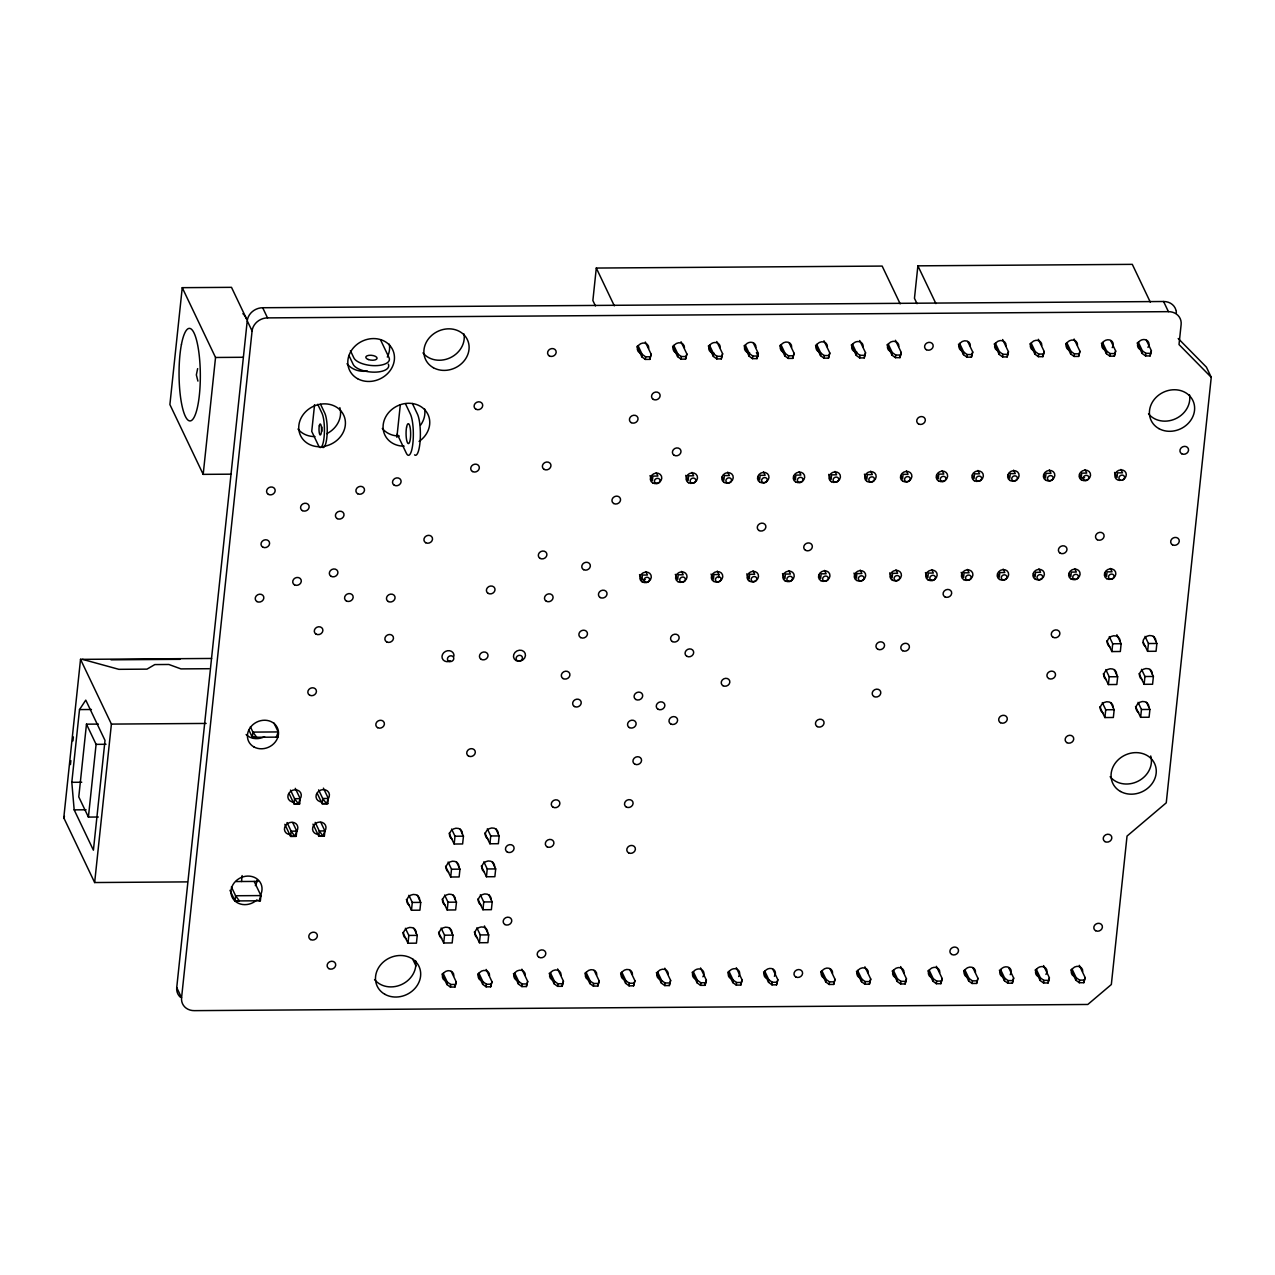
<?xml version="1.0" encoding="UTF-8"?>
<svg xmlns="http://www.w3.org/2000/svg" width="1275" height="1275" viewBox="0 0 1275 1275"><rect width="100%" height="100%" fill="white"/><g stroke="black" fill="none" stroke-linecap="round" stroke-linejoin="round"><path stroke-width="1.5" d="M187.409 881.886L94.653 882.539L63.782 817.817L64.451 816.414M63.782 817.817L80.548 659.223L81.329 659.86M70.444 764.57L70.858 760.633M72.946 740.903L73.36 736.95M71.814 782.308L79.512 709.585L85.776 700.118L105.012 740.44L93.41 850.186L74.173 809.864L71.814 782.308L81.743 782.244M98.366 724.088L86.477 724.168L78.779 796.907L88.405 817.084L98.318 817.02M88.405 817.084L96.087 744.361L86.477 724.168M94.653 882.539L111.403 724.088L80.532 659.366L211.602 658.458M242.888 313.666A65.041 14.949 89.6 0 1 246.617 319.053L231.492 287.337L182.245 287.672L169.894 404.558L203.187 474.364L230.982 474.172M203.187 474.364L215.539 357.478L182.245 287.672M180.492 997.337A14.455 12.623 -25.5 0 1 176.731 987.599L247.238 320.822A14.455 12.623 -25.5 0 1 262.682 307.737L1163.581 301.506A14.455 12.623 -25.5 0 1 1175.98 310.223M1178.196 338.497L1206.405 367.136L1211.25 377.288L1166.258 802.836L1127.036 836.081L1111.338 984.523L1087.814 1004.461L194.278 1010.645A14.455 12.623 -25.5 0 1 181.576 997.751L252.083 330.974L247.238 320.822M241.517 881.519L242.138 875.574M229.994 890.332L235.046 900.947L260.371 900.772L260.929 895.576L254.171 881.423M248.976 730.224L252.354 737.301L277.679 737.125L278.221 731.93L274.013 723.084M314.574 404.685L311.738 431.428L318.559 445.708A18.073 4.16 89.6 0 0 324.057 437.405A18.073 4.16 89.6 0 0 321.985 413.243L317.73 404.318M284.851 824.319L290.588 836.368L296.214 836.32L296.772 831.125L292.676 822.534M289.106 793.576L294.031 803.887L299.657 803.856L300.199 798.66L295.274 788.332M312.981 824.128L318.734 836.161L324.36 836.129L324.902 830.933L320.806 822.327M317.236 793.369L322.161 803.696L327.787 803.664L328.344 798.469L323.42 788.141M396.876 437.325L400.302 404.86M413.833 928.216L417.244 935.372L416.431 943.165L407.984 943.229L408.813 935.436L405.386 928.28M417.323 895.225L420.734 902.397L419.905 910.191L411.474 910.238L412.287 902.445L408.877 895.289M449.565 927.961L452.976 935.133L452.163 942.926L443.716 942.99L444.545 935.197L441.118 928.025M453.055 894.986L456.466 902.142L455.637 909.936L447.206 909.999L448.019 902.206L444.608 895.034M456.546 861.996L459.956 869.152L459.127 876.945L450.697 877.009L451.509 869.215L448.099 862.043M460.02 829.005L463.447 836.161L462.618 843.954L454.171 844.018L455 836.225L451.589 829.069M451.238 971.423L456.227 981.893L454.92 987.041L450.41 987.073L446.951 984.555L447.238 981.957L443.062 973.239M450.41 987.073L450.697 984.475L447.238 981.957M454.92 987.041L456.227 981.893M484.436 925.937L488.707 934.878L487.895 942.671L479.448 942.735L480.277 934.942L476.85 927.786M488.787 894.731L492.198 901.903L491.369 909.681L482.938 909.744L483.751 901.951L480.34 894.795M492.277 861.741L495.688 868.913L494.859 876.706L486.428 876.754L487.241 868.96L483.831 861.804M495.752 828.75L499.178 835.922L498.35 843.715L489.919 843.763L490.732 835.97L487.321 828.814M486.142 969.43L491.959 981.654L490.652 986.802L486.142 986.834L482.683 984.316L482.97 981.718L478.794 972.984M486.142 986.834L486.428 984.236L482.97 981.718M490.652 986.802L491.959 981.654M521.873 969.191L527.691 981.399L526.384 986.547L521.889 986.579L518.415 984.061L518.702 981.463L514.526 972.745M900.166 303.832L882.157 266.077L596.302 268.053L592.875 300.533L595.441 305.92M521.889 986.579L522.16 983.981L518.702 981.463M526.384 986.547L527.691 981.399M557.605 968.936L563.438 981.16L562.116 986.308L557.621 986.34L554.147 983.806L554.434 981.224L550.258 972.49M557.621 986.34L557.892 983.742L554.434 981.224M562.116 986.308L563.438 981.16M645.309 342.003L651.143 354.227L649.82 359.375L645.325 359.407L641.867 356.888L642.138 354.291L637.978 345.557M645.325 359.407L645.596 356.809L642.138 354.291M649.82 359.375L651.143 354.227M594.166 970.434L599.17 980.905L597.847 986.053L593.353 986.085L589.879 983.567L590.166 980.969L586.006 972.251M593.353 986.085L593.624 983.487L590.166 980.969M597.847 986.053L599.17 980.905M645.278 579.647L641.947 579.679L642.425 575.057L647.429 575.025L645.819 571.63M681.041 341.764L686.874 353.972L685.552 359.12L681.057 359.152L677.599 356.633L677.87 354.036L673.71 345.318M681.057 359.152L681.328 356.554L677.87 354.036M685.552 359.12L686.874 353.972M629.898 970.195L634.902 980.666L633.579 985.814L629.085 985.846L625.611 983.312L625.898 980.714L621.738 971.996M629.085 985.846L629.356 983.248L625.898 980.714M633.579 985.814L634.902 980.666M716.773 341.509L722.606 353.733L721.283 358.881L716.789 358.912L713.331 356.394L713.602 353.797L709.442 345.063M716.789 358.912L717.06 356.315L713.602 353.797M721.283 358.881L722.606 353.733M664.801 968.203L670.634 980.411L669.311 985.559L664.817 985.591L661.342 983.073L661.629 980.475L657.47 971.757M664.817 985.591L665.088 982.993L661.629 980.475M669.311 985.559L670.634 980.411M718.622 577.607L718.941 574.531L717.331 571.136M753.35 343.007L758.338 353.478L757.015 358.626L752.521 358.657L749.062 356.139L749.333 353.542L745.174 344.824M752.521 358.657L752.792 356.06L749.333 353.542M757.015 358.626L758.338 353.478M700.533 967.948L706.366 980.172L705.043 985.32L700.549 985.352L697.074 982.818L697.361 980.22L693.202 971.502M700.549 985.352L700.82 982.754L697.361 980.22M705.043 985.32L706.366 980.172M789.082 342.768L794.07 353.239L792.763 358.387L788.253 358.418L784.794 355.9L785.065 353.303L780.906 344.569M788.253 358.418L788.524 355.821L785.065 353.303M792.763 358.387L794.07 353.239M736.265 967.709L742.098 979.917L740.775 985.065L736.281 985.097L732.806 982.579L733.093 979.981L728.933 971.263M736.281 985.097L736.552 982.499L733.093 979.981M740.775 985.065L742.098 979.917M823.969 340.776L829.802 352.984L828.495 358.132L823.985 358.163L820.526 355.645L820.797 353.048L816.637 344.33M823.985 358.163L824.256 355.566L820.797 353.048M828.495 358.132L829.802 352.984M772.825 969.207L777.83 979.678L776.507 984.826L772.012 984.858L768.554 982.324L768.825 979.726L764.665 971.008M772.012 984.858L772.283 982.26L768.825 979.726M776.507 984.826L777.83 979.678M859.717 340.521L865.534 352.745L864.227 357.892L859.717 357.924L856.258 355.406L856.529 352.808L852.369 344.075M859.717 357.924L859.988 355.327L856.529 352.808M864.227 357.892L865.534 352.745M830.009 968.809L834.997 979.28L833.675 984.427L829.18 984.459L825.722 981.941L825.993 979.343L821.833 970.61M895.448 340.282L901.266 352.49L899.959 357.637L895.448 357.669L891.99 355.151L892.261 352.553L888.101 343.836M829.18 984.459L829.451 981.862L825.993 979.343M895.448 357.669L895.719 355.072L892.261 352.553M833.675 984.427L834.997 979.28M899.959 357.637L901.266 352.49M1150.289 302.111L1132.296 264.355L917.888 265.838L914.462 298.302L917.028 303.689M864.896 966.817L870.729 979.025L869.407 984.173L864.912 984.204L861.454 981.686L861.725 979.088L857.565 970.371M864.912 984.204L865.183 981.607L861.725 979.088M869.407 984.173L870.729 979.025M900.628 966.562L906.461 978.786L905.138 983.933L900.644 983.965L897.186 981.447L897.457 978.849L893.297 970.116M967.741 341.525L972.729 351.996L971.423 357.143L966.912 357.175L963.454 354.657L963.725 352.059L959.565 343.342M900.644 983.965L900.915 981.367L897.457 978.849M966.912 357.175L967.183 354.577L963.725 352.059M905.138 983.933L906.461 978.786M971.423 357.143L972.729 351.996M936.36 966.323L942.193 978.531L940.87 983.678L936.376 983.71L932.918 981.192L933.188 978.594L929.029 969.877M1002.644 339.532L1008.461 351.757L1007.154 356.904L1002.644 356.936L999.186 354.418L999.457 351.82L995.297 343.087M936.376 983.71L936.647 981.113L933.188 978.594M1002.644 356.936L1002.915 354.338L999.457 351.82M940.87 983.678L942.193 978.531M1007.154 356.904L1008.461 351.757M972.937 967.821L977.925 978.292L976.602 983.439L972.108 983.471L968.649 980.953L968.92 978.355L964.761 969.622M1038.376 339.293L1044.193 351.502L1042.886 356.649L1038.376 356.681L1034.918 354.163L1035.188 351.565L1031.029 342.848M972.108 983.471L972.379 980.873L968.92 978.355M1038.376 356.681L1038.647 354.083L1035.188 351.565M976.602 983.439L977.925 978.292M1042.886 356.649L1044.193 351.502M1008.668 967.566L1013.657 978.037L1012.35 983.184L1007.84 983.216L1004.381 980.698L1004.652 978.1L1000.492 969.383M1074.108 339.038L1079.925 351.262L1078.618 356.41L1074.108 356.442L1070.649 353.924L1070.92 351.326L1066.761 342.593M1007.84 983.216L1008.111 980.618L1004.652 978.1M1074.108 356.442L1074.379 353.844L1070.92 351.326M1012.35 983.184L1013.657 978.037M1078.618 356.41L1079.925 351.262M1084.579 477.727L1081.232 477.743L1081.726 473.121L1086.73 473.089L1085.121 469.71M1043.556 965.573L1049.389 977.798L1048.082 982.945L1043.572 982.977L1040.113 980.459L1040.384 977.861L1036.224 969.128M1110.668 340.537L1115.657 351.007L1114.35 356.155L1109.84 356.187L1106.381 353.669L1106.652 351.071L1102.493 342.353M1043.572 982.977L1043.842 980.379L1040.384 977.861M1109.84 356.187L1110.127 353.589L1106.652 351.071M1048.082 982.945L1049.389 977.798M1114.35 356.155L1115.657 351.007M1079.303 965.334L1085.121 977.543L1083.814 982.69L1079.303 982.722L1075.845 980.204L1076.116 977.606L1071.956 968.888M1146.4 340.298L1151.389 350.768L1150.082 355.916L1145.572 355.948L1142.113 353.43L1142.384 350.832L1138.224 342.098M1110.748 702.541L1114.175 709.697L1113.346 717.49L1104.899 717.554L1105.728 709.761L1102.317 702.589M1114.238 669.55L1117.665 676.706L1116.836 684.5L1108.389 684.563L1109.218 676.77L1105.808 669.598M1116.868 634.759L1121.139 643.716L1120.327 651.509L1111.88 651.573L1112.708 643.779L1109.282 636.607M1079.303 982.722L1079.574 980.124L1076.116 977.606M1145.572 355.948L1145.858 353.35L1142.384 350.832M1083.814 982.69L1085.121 977.543M1150.082 355.916L1151.389 350.768M1146.48 702.286L1149.907 709.442L1149.078 717.235L1140.631 717.299L1141.46 709.506L1138.049 702.35M1149.97 669.295L1153.397 676.467L1152.568 684.261L1144.121 684.308L1144.95 676.515L1141.539 669.359M1153.461 636.305L1156.871 643.477L1156.058 651.27L1147.612 651.318L1148.44 643.524L1145.014 636.368M197.641 368.618L196.35 374.882L197.912 381.098M252.083 330.974A14.455 12.623 -25.5 0 1 267.527 317.889L1168.426 311.658A14.455 12.623 -25.5 0 1 1181.128 324.551L1179.008 344.553L1211.25 377.288M215.539 357.478L243.35 357.271M645.596 356.809L650.107 356.777M681.328 356.554L685.838 356.522M717.06 356.315L721.57 356.283M752.792 356.06L757.302 356.028M788.524 355.821L793.034 355.789M824.256 355.566L828.766 355.534M859.988 355.327L864.498 355.295M895.719 355.072L900.23 355.04M967.183 354.577L971.693 354.546M1002.915 354.338L1007.425 354.307M1038.647 354.083L1043.157 354.052M1074.379 353.844L1078.889 353.812M1110.127 353.589L1114.621 353.558M1145.858 353.35L1150.353 353.318M718.941 574.531L713.936 574.563L713.458 579.185L711.036 574.101M1112.708 643.779L1121.139 643.716M1148.44 643.524L1156.871 643.477M111.037 659.812L179.966 659.334M209.084 668.706L180.954 668.897L168.874 664.482L154.801 664.578L146.992 669.136L118.862 669.327L82.492 659.35M1109.218 676.77L1117.665 676.706M1144.95 676.515L1153.397 676.467M79.512 709.585L91.418 709.506M1105.728 709.761L1114.175 709.697M1141.46 709.506L1149.907 709.442M111.403 724.088L206.136 723.435M96.087 744.361L106.016 744.281M74.173 809.864L86.078 809.784M455 836.225L463.447 836.161M490.732 835.97L499.178 835.922M451.509 869.215L459.956 869.152M487.241 868.96L495.688 868.913M236.082 881.551L257.885 881.407M412.287 902.445L420.734 902.397M448.019 902.206L456.466 902.142M483.751 901.951L492.198 901.903M408.813 935.436L417.244 935.372M444.545 935.197L452.976 935.133M480.277 934.942L488.707 934.878M450.697 984.475L455.191 984.443M486.428 984.236L490.923 984.204M522.16 983.981L526.655 983.949M557.892 983.742L562.387 983.71M593.624 983.487L598.118 983.455M629.356 983.248L633.85 983.216M665.088 982.993L669.582 982.961M700.82 982.754L705.314 982.722M736.552 982.499L741.046 982.467M772.283 982.26L776.778 982.228M829.451 981.862L833.962 981.83M865.183 981.607L869.693 981.575M900.915 981.367L905.425 981.336M936.647 981.113L941.157 981.081M972.379 980.873L976.889 980.842M1008.111 980.618L1012.621 980.587M1043.842 980.379L1048.353 980.347M1079.574 980.124L1084.085 980.093M277.679 737.125L276.356 737.093L278.221 731.93L252.912 732.105L250.378 726.798M327.787 803.664L322.161 803.696L322.718 798.501L318.607 789.894M299.657 803.856L294.031 803.887L294.573 798.692L290.477 790.102M324.36 836.129L318.734 836.161L319.276 830.965L315.18 822.375M296.214 836.32L290.588 836.368L291.146 831.173L287.034 822.566M260.371 900.772L259.048 900.74L260.929 895.576L235.604 895.751L231.381 886.906M1163.581 301.506L1168.426 311.658M1137.125 342.959L1142.113 353.43M1101.393 343.198L1106.381 353.669M1065.661 343.453L1070.649 353.924M1120.9 469.455L1122.51 472.834L1117.506 472.866L1117.012 477.503L1114.589 472.419M1029.929 343.692L1034.918 354.163M1079.622 474.364L1081.232 477.743M1110.429 568.427L1112.055 571.806L1107.051 571.837L1106.557 576.459L1104.947 573.081M1143.34 642.377L1147.612 651.318M994.197 343.947L999.186 354.418M1049.389 469.949L1050.998 473.328L1045.994 473.376L1045.5 477.998L1043.89 474.603M1139.005 673.567L1144.121 684.308M1074.697 568.666L1076.323 572.045L1071.319 572.092L1070.825 576.714L1069.215 573.32M1106.764 640.831L1111.88 651.573M1135.515 706.557L1140.631 717.299M958.465 344.186L963.454 354.657M917.888 265.838L935.898 303.593M1013.657 470.204L1015.267 473.583L1010.262 473.615L1009.768 478.237L1008.158 474.858M1103.273 673.822L1108.389 684.563M1038.966 568.921L1040.591 572.3L1035.571 572.332L1035.093 576.953L1033.483 573.575M1099.783 706.796L1104.899 717.554M977.925 470.443L979.535 473.822L974.53 473.87L974.036 478.492L972.427 475.097M1003.186 569.16L1004.812 572.539L999.791 572.587L999.313 577.208L997.703 573.814M887.002 344.68L891.99 355.151M942.193 470.698L943.803 474.077L938.798 474.109L938.304 478.731L936.695 475.352M967.454 569.415L969.08 572.794L964.059 572.826L963.581 577.447L961.159 572.379M851.27 344.935L856.258 355.406M906.461 470.937L908.071 474.316L903.067 474.364L902.573 478.986L900.963 475.591M931.722 569.654L933.348 573.033L928.327 573.081L927.849 577.702L925.427 572.618M815.538 345.174L820.526 355.645M870.729 471.192L872.339 474.571L867.335 474.603L866.841 479.225L864.418 474.157M895.99 569.909L897.616 573.288L892.596 573.32L892.117 577.942L889.695 572.873M779.806 345.429L784.794 355.9M834.997 471.431L836.607 474.81L831.603 474.858L831.109 479.48L828.686 474.396M1070.857 969.733L1075.845 980.204M756.394 352.585L758.067 356.076M860.258 570.148L861.884 573.543L856.864 573.575L856.386 578.197L853.963 573.113M744.074 345.668L749.062 356.139M799.266 471.686L800.875 475.065L795.871 475.097L795.377 479.719L793.767 476.34M1035.125 969.988L1040.113 980.459M824.527 570.403L826.152 573.782L821.132 573.814L820.654 578.436L819.028 575.057M708.326 345.923L713.331 356.394M763.534 471.925L765.143 475.304L760.139 475.352L759.645 479.974L758.035 476.579M999.393 970.227L1004.381 980.698M788.795 570.642L790.42 574.037L785.4 574.069L784.922 578.691L782.499 573.607M672.594 346.162L677.599 356.633M727.754 472.18L729.364 475.559L724.359 475.591L723.865 480.213L722.256 476.834M963.661 970.482L968.649 980.953M753.063 570.897L754.688 574.276L749.668 574.308L749.19 578.93L746.768 573.862M636.863 346.418L641.867 356.888M596.302 268.053L614.311 305.809M692.022 472.419L693.632 475.798L688.627 475.846L688.133 480.468L685.711 475.384M927.913 970.721L932.918 981.192M656.29 472.674L657.9 476.053L652.896 476.085L652.402 480.707L649.979 475.639M892.181 970.976L897.186 981.447M681.599 571.391L683.209 574.77L678.204 574.802L677.726 579.424L675.304 574.356M856.449 971.215L861.454 981.686M639.524 574.595L641.947 579.679M820.718 971.47L825.722 981.941M763.55 971.869L768.554 982.324M727.818 972.108L732.806 982.579M692.086 972.363L697.074 982.818M412.367 403.474L417.451 414.104A21.675 4.988 89.6 0 1 420.16 440.481A21.675 4.988 89.6 0 1 414.566 454.872M380.492 339.756L389.018 357.622A18.073 7.746 6 0 1 375.217 365.67A18.073 7.746 6 0 1 353.844 357.861L350.434 350.721M405.466 403.777L410.407 414.152A21.675 4.988 89.6 0 1 412.893 443.158A21.675 4.988 89.6 0 1 406.295 453.119L397.21 434.09M656.354 972.602L661.342 983.073M348.92 355.454L353.159 364.347A18.073 7.746 6 0 0 374.531 372.157A18.073 7.746 6 0 0 388.333 364.108M620.622 972.857L625.611 983.312M320.551 404.287L324.806 413.212A18.073 4.16 89.6 0 1 327.053 435.189A18.073 4.16 89.6 0 1 322.4 447.19M584.89 973.096L589.879 983.567M262.682 307.737L267.527 317.889M484.787 833.021L489.919 843.763M549.158 973.351L554.147 983.806M481.297 866.012L486.428 876.754M449.055 833.276L454.171 844.018M513.427 973.59L518.415 984.061M477.806 899.003L482.938 909.744M445.565 866.267L450.697 877.009M474.316 931.993L479.448 942.735M442.074 899.258L447.206 909.999M477.695 973.845L482.683 984.316M438.584 932.232L443.716 942.99M406.343 899.497L411.474 910.238M441.963 974.084L446.951 984.555M402.852 932.487L407.984 943.229M412.542 958.768L415.969 965.956M176.731 987.599L181.576 997.751M782.611 351.852A5.865 5.132 -25.5 0 1 783.583 342.72A5.865 5.132 -25.5 0 1 791.663 347.23M818.343 351.613A5.865 5.132 -25.5 0 1 819.315 342.481A5.865 5.132 -25.5 0 1 827.395 346.975M856.864 352.043A5.865 5.132 -25.5 0 1 851.7 346.816A5.865 5.132 -25.5 0 1 857.979 341.493A5.865 5.132 -25.5 0 1 863.127 346.736M1068.466 349.876A5.865 5.132 -25.5 0 1 1069.438 340.744A5.865 5.132 -25.5 0 1 1077.518 345.254M264.562 736.679A15.906 13.898 -25.5 0 1 246.123 734.543M293.919 802.118A6.869 5.992 -25.5 0 1 288.102 794.915A6.869 5.992 -25.5 0 1 297.473 790.133A6.869 5.992 -25.5 0 1 300.039 798.995M1104.198 349.637A5.865 5.132 -25.5 0 1 1102.875 342.433A5.865 5.132 -25.5 0 1 1110.876 340.457A5.865 5.132 -25.5 0 1 1112.214 347.645M1139.93 349.382A5.865 5.132 -25.5 0 1 1138.607 342.194A5.865 5.132 -25.5 0 1 1146.608 340.202A5.865 5.132 -25.5 0 1 1147.946 347.406M257.12 880.117A15.906 13.898 -25.5 0 1 255.351 885.615M256.992 899.831A15.906 13.898 -25.5 0 1 231.779 896.389A15.906 13.898 -25.5 0 1 247.748 876.084A15.906 13.898 -25.5 0 1 260.196 895.767M1102.939 712.821A6.598 5.769 -25.5 0 1 1104.023 702.541A6.598 5.769 -25.5 0 1 1113.123 707.609M997.002 350.37A5.865 5.132 -25.5 0 1 997.974 341.238A5.865 5.132 -25.5 0 1 1006.055 345.748M1032.734 350.131A5.865 5.132 -25.5 0 1 1033.706 340.983A5.865 5.132 -25.5 0 1 1041.787 345.493M713.936 353.032A5.865 5.132 -25.5 0 1 708.773 347.804A5.865 5.132 -25.5 0 1 715.036 342.481A5.865 5.132 -25.5 0 1 720.2 347.724M675.415 352.601A5.865 5.132 -25.5 0 1 676.387 343.469A5.865 5.132 -25.5 0 1 684.468 347.963M424.591 408.861A23.858 20.846 -25.5 0 1 420.559 425.149M399.314 436.018A23.858 20.846 -25.5 0 1 382.309 428.448M404.143 446.17A23.858 20.846 -25.5 0 1 384.891 418.551A23.858 20.846 -25.5 0 1 421.403 406.932A23.858 20.846 -25.5 0 1 419.077 441.421M389.305 344.17A23.858 20.846 -25.5 0 1 387.313 357.096M367.455 371.057A23.858 20.846 -25.5 0 1 347.007 363.757M339.835 407.633A23.858 20.846 -25.5 0 1 326.894 433.643M314.989 436.592A23.858 20.846 -25.5 0 1 297.983 429.037M319.834 446.744A23.858 20.846 -25.5 0 1 302.462 415.65A23.858 20.846 -25.5 0 1 342.29 412.686A23.858 20.846 -25.5 0 1 323.26 446.489M961.27 350.625A5.865 5.132 -25.5 0 1 962.242 341.493A5.865 5.132 -25.5 0 1 970.323 345.987M322.065 801.927A6.869 5.992 -25.5 0 1 316.248 794.723A6.869 5.992 -25.5 0 1 325.603 789.942A6.869 5.992 -25.5 0 1 328.169 798.803M450.489 660.928A6.136 5.371 -25.5 0 1 442.186 658.107A6.136 5.371 -25.5 0 1 447.541 650.744A6.136 5.371 -25.5 0 1 453.98 656.131M1109.903 646.839A6.598 5.769 -25.5 0 1 1111.003 636.56A6.598 5.769 -25.5 0 1 1120.103 641.644M1138.671 712.566A6.598 5.769 -25.5 0 1 1139.754 702.286A6.598 5.769 -25.5 0 1 1148.855 707.37M1106.429 679.83A6.598 5.769 -25.5 0 1 1107.513 669.55A6.598 5.769 -25.5 0 1 1116.613 674.618M1142.161 679.591A6.598 5.769 -25.5 0 1 1143.245 669.311A6.598 5.769 -25.5 0 1 1152.345 674.379M551.979 979.774A5.865 5.132 -25.5 0 1 552.936 970.642A5.865 5.132 -25.5 0 1 561.016 975.152M516.248 980.013A5.865 5.132 -25.5 0 1 517.204 970.881A5.865 5.132 -25.5 0 1 525.284 975.391M480.516 980.268A5.865 5.132 -25.5 0 1 481.472 971.136A5.865 5.132 -25.5 0 1 489.552 975.646M444.768 980.507A5.865 5.132 -25.5 0 1 445.74 971.375A5.865 5.132 -25.5 0 1 453.82 975.885M1073.662 976.172A5.865 5.132 -25.5 0 1 1074.634 967.024A5.865 5.132 -25.5 0 1 1082.714 971.534M623.443 979.28A5.865 5.132 -25.5 0 1 624.399 970.148A5.865 5.132 -25.5 0 1 632.48 974.658M587.711 979.519A5.865 5.132 -25.5 0 1 588.668 970.387A5.865 5.132 -25.5 0 1 596.748 974.897M452.211 839.285A6.598 5.769 -25.5 0 1 453.294 829.005A6.598 5.769 -25.5 0 1 462.395 834.089M448.72 872.275A6.598 5.769 -25.5 0 1 449.804 861.996A6.598 5.769 -25.5 0 1 458.904 867.064M639.683 352.84A5.865 5.132 -25.5 0 1 640.656 343.708A5.865 5.132 -25.5 0 1 648.736 348.218M484.452 872.036A6.598 5.769 -25.5 0 1 485.536 861.757A6.598 5.769 -25.5 0 1 494.636 866.825M406.008 938.496A6.598 5.769 -25.5 0 1 407.092 928.216A6.598 5.769 -25.5 0 1 416.192 933.3M445.23 905.266A6.598 5.769 -25.5 0 1 446.314 894.986A6.598 5.769 -25.5 0 1 455.414 900.054M1120.008 480.436A5.865 5.132 -25.5 0 1 1115.386 473.392A5.865 5.132 -25.5 0 1 1124.662 471.097A5.865 5.132 -25.5 0 1 1122.94 479.703M409.498 905.521A6.598 5.769 -25.5 0 1 410.582 895.241A6.598 5.769 -25.5 0 1 419.682 900.309M766.371 978.292A5.865 5.132 -25.5 0 1 765.032 971.104A5.865 5.132 -25.5 0 1 773.048 969.112A5.865 5.132 -25.5 0 1 774.371 976.299M730.639 978.531A5.865 5.132 -25.5 0 1 729.3 971.343A5.865 5.132 -25.5 0 1 737.317 969.367A5.865 5.132 -25.5 0 1 738.639 976.554M694.907 978.786A5.865 5.132 -25.5 0 1 693.568 971.598A5.865 5.132 -25.5 0 1 701.585 969.606A5.865 5.132 -25.5 0 1 702.908 976.793M930.734 977.16A5.865 5.132 -25.5 0 1 931.706 968.028A5.865 5.132 -25.5 0 1 939.787 972.522M895.002 977.399A5.865 5.132 -25.5 0 1 895.974 968.267A5.865 5.132 -25.5 0 1 904.055 972.777M859.27 977.654A5.865 5.132 -25.5 0 1 860.242 968.522A5.865 5.132 -25.5 0 1 868.323 973.016M1037.93 976.411A5.865 5.132 -25.5 0 1 1036.607 969.223A5.865 5.132 -25.5 0 1 1044.608 967.247A5.865 5.132 -25.5 0 1 1045.93 974.435M1002.198 976.666A5.865 5.132 -25.5 0 1 1000.875 969.478A5.865 5.132 -25.5 0 1 1008.876 967.486A5.865 5.132 -25.5 0 1 1010.198 974.674M966.466 976.905A5.865 5.132 -25.5 0 1 967.438 967.773A5.865 5.132 -25.5 0 1 975.518 972.283M823.538 977.893A5.865 5.132 -25.5 0 1 824.511 968.761A5.865 5.132 -25.5 0 1 832.591 973.271M487.943 839.046A6.598 5.769 -25.5 0 1 489.026 828.766A6.598 5.769 -25.5 0 1 498.127 833.834M749.668 352.793A5.865 5.132 -25.5 0 1 744.504 347.549A5.865 5.132 -25.5 0 1 750.784 342.242A5.865 5.132 -25.5 0 1 755.932 347.469M889.807 351.119A5.865 5.132 -25.5 0 1 890.779 341.987A5.865 5.132 -25.5 0 1 898.859 346.481M1145.635 646.6A6.598 5.769 -25.5 0 1 1146.735 636.321A6.598 5.769 -25.5 0 1 1155.835 641.389M477.472 938.002A6.598 5.769 -25.5 0 1 478.571 927.722A6.598 5.769 -25.5 0 1 487.656 932.806M480.962 905.027A6.598 5.769 -25.5 0 1 482.046 894.731A6.598 5.769 -25.5 0 1 491.146 899.815M441.74 938.257A6.598 5.769 -25.5 0 1 442.823 927.977A6.598 5.769 -25.5 0 1 451.924 933.045M659.175 979.025A5.865 5.132 -25.5 0 1 660.131 969.892A5.865 5.132 -25.5 0 1 668.212 974.403M318.623 834.392A6.869 5.992 -25.5 0 1 312.805 827.188A6.869 5.992 -25.5 0 1 322.177 822.407A6.869 5.992 -25.5 0 1 324.743 831.268M290.493 834.583A6.869 5.992 -25.5 0 1 284.676 827.395A6.869 5.992 -25.5 0 1 294.047 822.598A6.869 5.992 -25.5 0 1 296.597 831.459M1176.156 311.036A14.455 12.623 -25.5 0 1 1176.331 312.694M1150.719 755.963A23.125 20.209 -25.5 0 1 1138.177 781.161A23.125 20.209 -25.5 0 1 1110.142 776.698M1189.495 394.852A23.125 20.209 -25.5 0 1 1175.614 418.742A23.125 20.209 -25.5 0 1 1148.504 413.817M415.554 960.601A23.125 20.209 -25.5 0 1 401.673 984.491A23.125 20.209 -25.5 0 1 374.563 979.567M463.957 333.938A23.125 20.209 -25.5 0 1 450.075 357.829A23.125 20.209 -25.5 0 1 422.981 352.904M321.89 431.253A5.53 1.275 89.6 0 1 321.922 427.029M235.604 895.751L235.046 900.947L239.349 900.867L235.604 895.751M252.912 732.105L252.354 737.301L256.657 737.221L252.912 732.105M300.199 798.66L298.334 803.808L294.573 798.692L300.199 798.66M296.772 831.125L294.892 836.288L291.146 831.173L296.772 831.125M328.344 798.469L326.464 803.617L322.718 798.501L328.344 798.469M324.902 830.933L323.037 836.081L319.276 830.965L324.902 830.933M449.501 661.534A3.251 2.837 -25.5 0 0 453.757 657.932A3.251 2.837 -25.5 0 0 448.593 656.657A3.251 2.837 -25.5 0 0 449.501 661.534M518.16 661.056A3.251 2.837 -25.5 0 0 522.415 657.454A3.251 2.837 -25.5 0 0 517.252 656.179A3.251 2.837 -25.5 0 0 518.16 661.056M563.104 678.587A4.415 3.857 -25.5 0 0 569.909 675.113A4.415 3.857 -25.5 0 0 563.837 671.718A4.415 3.857 -25.5 0 0 563.104 678.587M635.874 699.513A4.415 3.857 -25.5 0 0 642.68 696.038A4.415 3.857 -25.5 0 0 636.607 692.644A4.415 3.857 -25.5 0 0 635.874 699.513M302.35 510.622A4.415 3.857 -25.5 0 0 309.156 507.147A4.415 3.857 -25.5 0 0 303.083 503.768A4.415 3.857 -25.5 0 0 302.35 510.622M1053.07 637.293A4.415 3.857 -25.5 0 0 1059.876 633.818A4.415 3.857 -25.5 0 0 1053.803 630.424A4.415 3.857 -25.5 0 0 1053.07 637.293M262.793 547.15A4.415 3.857 -25.5 0 0 269.583 543.676A4.415 3.857 -25.5 0 0 263.511 540.297A4.415 3.857 -25.5 0 0 262.793 547.15M357.701 493.76A4.415 3.857 -25.5 0 0 364.491 490.285A4.415 3.857 -25.5 0 0 358.418 486.891A4.415 3.857 -25.5 0 0 357.701 493.76M310.558 939.563A4.415 3.857 -25.5 0 0 317.363 936.089A4.415 3.857 -25.5 0 0 311.291 932.71A4.415 3.857 -25.5 0 0 310.558 939.563M337.222 518.622A4.415 3.857 -25.5 0 0 344.011 515.148A4.415 3.857 -25.5 0 0 337.939 511.753A4.415 3.857 -25.5 0 0 337.222 518.622M331.118 576.348A4.415 3.857 -25.5 0 0 337.907 572.873A4.415 3.857 -25.5 0 0 331.835 569.495A4.415 3.857 -25.5 0 0 331.118 576.348M580.651 637.58A4.415 3.857 -25.5 0 0 587.456 634.105A4.415 3.857 -25.5 0 0 581.384 630.727A4.415 3.857 -25.5 0 0 580.651 637.58M547.102 846.807A4.415 3.857 -25.5 0 0 553.908 843.333A4.415 3.857 -25.5 0 0 547.82 839.954A4.415 3.857 -25.5 0 0 547.102 846.807M377.591 727.658A4.415 3.857 -25.5 0 0 384.397 724.184A4.415 3.857 -25.5 0 0 378.324 720.805A4.415 3.857 -25.5 0 0 377.591 727.658M253.932 746.943A15.906 13.898 -25.5 0 0 278.444 734.416A15.906 13.898 -25.5 0 0 256.546 722.192A15.906 13.898 -25.5 0 0 253.932 746.943M670.778 723.993A4.415 3.857 -25.5 0 0 677.583 720.518A4.415 3.857 -25.5 0 0 671.511 717.124A4.415 3.857 -25.5 0 0 670.778 723.993M1060.178 553.175A4.415 3.857 -25.5 0 0 1066.984 549.7A4.415 3.857 -25.5 0 0 1060.912 546.322A4.415 3.857 -25.5 0 0 1060.178 553.175M515.977 660.482A6.136 5.371 -25.5 0 0 525.443 655.637A6.136 5.371 -25.5 0 0 516.981 650.919A6.136 5.371 -25.5 0 0 515.977 660.482M902.588 650.696A4.415 3.857 -25.5 0 0 909.394 647.222A4.415 3.857 -25.5 0 0 903.322 643.827A4.415 3.857 -25.5 0 0 902.588 650.696M1071.032 578.962A5.865 5.132 -25.5 0 0 1080.084 574.34A5.865 5.132 -25.5 0 0 1071.988 569.829A5.865 5.132 -25.5 0 0 1071.032 578.962M658.059 709.251A4.415 3.857 -25.5 0 0 664.849 705.776A4.415 3.857 -25.5 0 0 658.777 702.382A4.415 3.857 -25.5 0 0 658.059 709.251M1097.313 539.739A4.415 3.857 -25.5 0 0 1104.102 536.265A4.415 3.857 -25.5 0 0 1098.03 532.87A4.415 3.857 -25.5 0 0 1097.313 539.739M553.079 807.218A4.415 3.857 -25.5 0 0 559.868 803.744A4.415 3.857 -25.5 0 0 553.796 800.349A4.415 3.857 -25.5 0 0 553.079 807.218M574.435 706.525A4.415 3.857 -25.5 0 0 581.225 703.051A4.415 3.857 -25.5 0 0 575.153 699.672A4.415 3.857 -25.5 0 0 574.435 706.525M600.238 597.561A4.415 3.857 -25.5 0 0 607.028 594.086A4.415 3.857 -25.5 0 0 600.955 590.707A4.415 3.857 -25.5 0 0 600.238 597.561M686.858 656.306A4.415 3.857 -25.5 0 0 693.664 652.832A4.415 3.857 -25.5 0 0 687.592 649.437A4.415 3.857 -25.5 0 0 686.858 656.306M357.558 378.675A23.858 20.846 -25.5 0 0 394.358 359.869A23.858 20.846 -25.5 0 0 361.478 341.541A23.858 20.846 -25.5 0 0 357.558 378.675M918.526 423.953A4.415 3.857 -25.5 0 0 925.315 420.479A4.415 3.857 -25.5 0 0 919.243 417.084A4.415 3.857 -25.5 0 0 918.526 423.953M631.221 422.647A4.415 3.857 -25.5 0 0 638.026 419.172A4.415 3.857 -25.5 0 0 631.954 415.777A4.415 3.857 -25.5 0 0 631.221 422.647M877.742 649.214A4.415 3.857 -25.5 0 0 884.531 645.74A4.415 3.857 -25.5 0 0 878.459 642.361A4.415 3.857 -25.5 0 0 877.742 649.214M538.99 957.302A4.415 3.857 -25.5 0 0 545.796 953.827A4.415 3.857 -25.5 0 0 539.723 950.433A4.415 3.857 -25.5 0 0 538.99 957.302M388.269 601.513A4.415 3.857 -25.5 0 0 395.059 598.039A4.415 3.857 -25.5 0 0 388.987 594.644A4.415 3.857 -25.5 0 0 388.269 601.513M653.326 399.41A4.415 3.857 -25.5 0 0 660.115 395.935A4.415 3.857 -25.5 0 0 654.043 392.557A4.415 3.857 -25.5 0 0 653.326 399.41M613.753 503.529A4.415 3.857 -25.5 0 0 620.543 500.055A4.415 3.857 -25.5 0 0 614.47 496.66A4.415 3.857 -25.5 0 0 613.753 503.529M1106.764 578.707A5.865 5.132 -25.5 0 0 1115.816 574.085A5.865 5.132 -25.5 0 0 1107.72 569.574A5.865 5.132 -25.5 0 0 1106.764 578.707M468.499 756.043A4.415 3.857 -25.5 0 0 475.304 752.569A4.415 3.857 -25.5 0 0 469.232 749.19A4.415 3.857 -25.5 0 0 468.499 756.043M475.894 409.211A4.415 3.857 -25.5 0 0 482.699 405.737A4.415 3.857 -25.5 0 0 476.611 402.342A4.415 3.857 -25.5 0 0 475.894 409.211M951.692 954.449A4.415 3.857 -25.5 0 0 958.497 950.975A4.415 3.857 -25.5 0 0 952.425 947.58A4.415 3.857 -25.5 0 0 951.692 954.449M540.106 558.418A4.415 3.857 -25.5 0 0 546.895 554.944A4.415 3.857 -25.5 0 0 540.823 551.565A4.415 3.857 -25.5 0 0 540.106 558.418M634.743 764.123A4.415 3.857 -25.5 0 0 641.548 760.649A4.415 3.857 -25.5 0 0 635.476 757.254A4.415 3.857 -25.5 0 0 634.743 764.123M626.296 807.027A4.415 3.857 -25.5 0 0 633.085 803.553A4.415 3.857 -25.5 0 0 627.013 800.174A4.415 3.857 -25.5 0 0 626.296 807.027M394.31 485.265A4.415 3.857 -25.5 0 0 401.099 481.791A4.415 3.857 -25.5 0 0 395.027 478.396A4.415 3.857 -25.5 0 0 394.31 485.265M805.529 550.322A4.415 3.857 -25.5 0 0 812.334 546.847A4.415 3.857 -25.5 0 0 806.262 543.453A4.415 3.857 -25.5 0 0 805.529 550.322M944.871 596.827A4.415 3.857 -25.5 0 0 951.676 593.353A4.415 3.857 -25.5 0 0 945.604 589.974A4.415 3.857 -25.5 0 0 944.871 596.827M629.34 727.579A4.415 3.857 -25.5 0 0 636.129 724.104A4.415 3.857 -25.5 0 0 630.057 720.71A4.415 3.857 -25.5 0 0 629.34 727.579M1095.608 930.702A4.415 3.857 -25.5 0 0 1102.397 927.228A4.415 3.857 -25.5 0 0 1096.325 923.833A4.415 3.857 -25.5 0 0 1095.608 930.702M1181.734 453.773A4.415 3.857 -25.5 0 0 1188.539 450.298A4.415 3.857 -25.5 0 0 1182.451 446.903A4.415 3.857 -25.5 0 0 1181.734 453.773M386.66 641.899A4.415 3.857 -25.5 0 0 393.465 638.424A4.415 3.857 -25.5 0 0 387.393 635.03A4.415 3.857 -25.5 0 0 386.66 641.899M1172.474 544.823A4.415 3.857 -25.5 0 0 1179.263 541.349A4.415 3.857 -25.5 0 0 1173.191 537.954A4.415 3.857 -25.5 0 0 1172.474 544.823M546.29 601.242A4.415 3.857 -25.5 0 0 553.079 597.752A4.415 3.857 -25.5 0 0 547.007 594.373A4.415 3.857 -25.5 0 0 546.29 601.242M328.918 968.649A4.415 3.857 -25.5 0 0 335.707 965.175A4.415 3.857 -25.5 0 0 329.635 961.78A4.415 3.857 -25.5 0 0 328.918 968.649M873.981 696.533A4.415 3.857 -25.5 0 0 880.786 693.058A4.415 3.857 -25.5 0 0 874.714 689.679A4.415 3.857 -25.5 0 0 873.981 696.533M795.775 976.953A4.415 3.857 -25.5 0 0 802.581 973.478A4.415 3.857 -25.5 0 0 796.508 970.084A4.415 3.857 -25.5 0 0 795.775 976.953M926.367 349.717A4.415 3.857 -25.5 0 0 933.173 346.242A4.415 3.857 -25.5 0 0 927.1 342.863A4.415 3.857 -25.5 0 0 926.367 349.717M1081.487 479.99A5.865 5.132 -25.5 0 0 1090.539 475.368A5.865 5.132 -25.5 0 0 1082.459 470.858A5.865 5.132 -25.5 0 0 1081.487 479.99M1048.719 678.523A4.415 3.857 -25.5 0 0 1055.509 675.049A4.415 3.857 -25.5 0 0 1049.437 671.654A4.415 3.857 -25.5 0 0 1048.719 678.523M549.366 355.948A4.415 3.857 -25.5 0 0 556.171 352.474A4.415 3.857 -25.5 0 0 550.083 349.095A4.415 3.857 -25.5 0 0 549.366 355.948M1000.477 722.702A4.415 3.857 -25.5 0 0 1007.282 719.227A4.415 3.857 -25.5 0 0 1001.21 715.833A4.415 3.857 -25.5 0 0 1000.477 722.702M672.355 641.564A4.415 3.857 -25.5 0 0 679.145 638.09A4.415 3.857 -25.5 0 0 673.072 634.711A4.415 3.857 -25.5 0 0 672.355 641.564M628.591 852.847A4.415 3.857 -25.5 0 0 635.38 849.373A4.415 3.857 -25.5 0 0 629.308 845.978A4.415 3.857 -25.5 0 0 628.591 852.847M488.197 593.401A4.415 3.857 -25.5 0 0 495.003 589.927A4.415 3.857 -25.5 0 0 488.931 586.532A4.415 3.857 -25.5 0 0 488.197 593.401M481.233 659.366A4.415 3.857 -25.5 0 0 488.022 655.892A4.415 3.857 -25.5 0 0 481.95 652.513A4.415 3.857 -25.5 0 0 481.233 659.366M817.243 726.591A4.415 3.857 -25.5 0 0 824.048 723.116A4.415 3.857 -25.5 0 0 817.976 719.738A4.415 3.857 -25.5 0 0 817.243 726.591M544.154 469.391A4.415 3.857 -25.5 0 0 550.959 465.917A4.415 3.857 -25.5 0 0 544.887 462.538A4.415 3.857 -25.5 0 0 544.154 469.391M425.723 542.736A4.415 3.857 -25.5 0 0 432.512 539.261A4.415 3.857 -25.5 0 0 426.44 535.867A4.415 3.857 -25.5 0 0 425.723 542.736M1105.011 841.628A4.415 3.857 -25.5 0 0 1111.816 838.153A4.415 3.857 -25.5 0 0 1105.744 834.774A4.415 3.857 -25.5 0 0 1105.011 841.628M1066.92 742.672A4.415 3.857 -25.5 0 0 1073.725 739.197A4.415 3.857 -25.5 0 0 1067.653 735.818A4.415 3.857 -25.5 0 0 1066.92 742.672M504.964 924.566A4.415 3.857 -25.5 0 0 511.753 921.092A4.415 3.857 -25.5 0 0 505.681 917.713A4.415 3.857 -25.5 0 0 504.964 924.566M759.071 530.543A4.415 3.857 -25.5 0 0 765.877 527.069A4.415 3.857 -25.5 0 0 759.804 523.674A4.415 3.857 -25.5 0 0 759.071 530.543M507.275 852.035A4.415 3.857 -25.5 0 0 514.08 848.56A4.415 3.857 -25.5 0 0 507.992 845.166A4.415 3.857 -25.5 0 0 507.275 852.035M723.021 685.727A4.415 3.857 -25.5 0 0 729.826 682.252A4.415 3.857 -25.5 0 0 723.754 678.858A4.415 3.857 -25.5 0 0 723.021 685.727M867.096 481.472A5.865 5.132 -25.5 0 0 876.148 476.85A5.865 5.132 -25.5 0 0 868.068 472.34A5.865 5.132 -25.5 0 0 867.096 481.472M902.827 481.233A5.865 5.132 -25.5 0 0 911.88 476.611A5.865 5.132 -25.5 0 0 903.8 472.101A5.865 5.132 -25.5 0 0 902.827 481.233M938.559 480.978A5.865 5.132 -25.5 0 0 947.612 476.356A5.865 5.132 -25.5 0 0 939.532 471.846A5.865 5.132 -25.5 0 0 938.559 480.978M974.291 480.739A5.865 5.132 -25.5 0 0 983.344 476.117A5.865 5.132 -25.5 0 0 975.263 471.607A5.865 5.132 -25.5 0 0 974.291 480.739M1010.023 480.484A5.865 5.132 -25.5 0 0 1019.076 475.862A5.865 5.132 -25.5 0 0 1010.995 471.352A5.865 5.132 -25.5 0 0 1010.023 480.484M1045.755 480.245A5.865 5.132 -25.5 0 0 1054.808 475.623A5.865 5.132 -25.5 0 0 1046.727 471.113A5.865 5.132 -25.5 0 0 1045.755 480.245M688.436 482.715A5.865 5.132 -25.5 0 0 697.489 478.093A5.865 5.132 -25.5 0 0 689.408 473.583A5.865 5.132 -25.5 0 0 688.436 482.715M724.168 482.46A5.865 5.132 -25.5 0 0 733.221 477.838A5.865 5.132 -25.5 0 0 725.14 473.328A5.865 5.132 -25.5 0 0 724.168 482.46M759.9 482.221A5.865 5.132 -25.5 0 0 768.952 477.599A5.865 5.132 -25.5 0 0 760.872 473.089A5.865 5.132 -25.5 0 0 759.9 482.221M795.632 481.966A5.865 5.132 -25.5 0 0 804.684 477.344A5.865 5.132 -25.5 0 0 796.604 472.834A5.865 5.132 -25.5 0 0 795.632 481.966M831.364 481.727A5.865 5.132 -25.5 0 0 840.416 477.105A5.865 5.132 -25.5 0 0 832.336 472.595A5.865 5.132 -25.5 0 0 831.364 481.727M1035.3 579.217A5.865 5.132 -25.5 0 0 1044.352 574.579A5.865 5.132 -25.5 0 0 1036.256 570.068A5.865 5.132 -25.5 0 0 1035.3 579.217M999.568 579.456A5.865 5.132 -25.5 0 0 1008.621 574.834A5.865 5.132 -25.5 0 0 1000.524 570.323A5.865 5.132 -25.5 0 0 999.568 579.456M963.836 579.711A5.865 5.132 -25.5 0 0 972.889 575.073A5.865 5.132 -25.5 0 0 964.793 570.562A5.865 5.132 -25.5 0 0 963.836 579.711M928.104 579.95A5.865 5.132 -25.5 0 0 937.157 575.328A5.865 5.132 -25.5 0 0 929.061 570.817A5.865 5.132 -25.5 0 0 928.104 579.95M892.372 580.205A5.865 5.132 -25.5 0 0 901.409 575.567A5.865 5.132 -25.5 0 0 893.329 571.057A5.865 5.132 -25.5 0 0 892.372 580.205M856.641 580.444A5.865 5.132 -25.5 0 0 865.677 575.822A5.865 5.132 -25.5 0 0 857.597 571.312A5.865 5.132 -25.5 0 0 856.641 580.444M820.909 580.699A5.865 5.132 -25.5 0 0 829.945 576.061A5.865 5.132 -25.5 0 0 821.865 571.551A5.865 5.132 -25.5 0 0 820.909 580.699M785.177 580.938A5.865 5.132 -25.5 0 0 794.213 576.316A5.865 5.132 -25.5 0 0 786.133 571.806A5.865 5.132 -25.5 0 0 785.177 580.938M749.445 581.193A5.865 5.132 -25.5 0 0 758.482 576.555A5.865 5.132 -25.5 0 0 750.401 572.061A5.865 5.132 -25.5 0 0 749.445 581.193M713.713 581.432A5.865 5.132 -25.5 0 0 722.75 576.81A5.865 5.132 -25.5 0 0 714.669 572.3A5.865 5.132 -25.5 0 0 713.713 581.432M677.965 581.687A5.865 5.132 -25.5 0 0 687.018 577.049A5.865 5.132 -25.5 0 0 678.938 572.555A5.865 5.132 -25.5 0 0 677.965 581.687M642.233 581.926A5.865 5.132 -25.5 0 0 651.286 577.304A5.865 5.132 -25.5 0 0 643.206 572.794A5.865 5.132 -25.5 0 0 642.233 581.926M652.704 482.954A5.865 5.132 -25.5 0 0 661.757 478.332A5.865 5.132 -25.5 0 0 653.677 473.822A5.865 5.132 -25.5 0 0 652.704 482.954M1120.502 791.472A23.125 20.209 -25.5 0 0 1156.17 773.24A23.125 20.209 -25.5 0 0 1124.311 755.485A23.125 20.209 -25.5 0 0 1120.502 791.472M1158.879 428.607A23.125 20.209 -25.5 0 0 1194.532 410.375A23.125 20.209 -25.5 0 0 1162.672 392.604A23.125 20.209 -25.5 0 0 1158.879 428.607M384.938 994.341A23.125 20.209 -25.5 0 0 420.591 976.124A23.125 20.209 -25.5 0 0 388.732 958.354A23.125 20.209 -25.5 0 0 384.938 994.341M433.341 367.694A23.125 20.209 -25.5 0 0 469.009 349.462A23.125 20.209 -25.5 0 0 437.15 331.691A23.125 20.209 -25.5 0 0 433.341 367.694M674.188 455.303A4.415 3.857 -25.5 0 0 680.993 451.828A4.415 3.857 -25.5 0 0 674.921 448.449A4.415 3.857 -25.5 0 0 674.188 455.303M583.552 569.654A4.415 3.857 -25.5 0 0 590.341 566.18A4.415 3.857 -25.5 0 0 584.269 562.801A4.415 3.857 -25.5 0 0 583.552 569.654M309.618 695.178A4.415 3.857 -25.5 0 0 316.423 691.703A4.415 3.857 -25.5 0 0 310.351 688.309A4.415 3.857 -25.5 0 0 309.618 695.178M472.515 471.543A4.415 3.857 -25.5 0 0 479.32 468.053A4.415 3.857 -25.5 0 0 473.248 464.674A4.415 3.857 -25.5 0 0 472.515 471.543M257.024 601.593A4.415 3.857 -25.5 0 0 263.829 598.118A4.415 3.857 -25.5 0 0 257.757 594.724A4.415 3.857 -25.5 0 0 257.024 601.593M294.509 584.842A4.415 3.857 -25.5 0 0 301.298 581.368A4.415 3.857 -25.5 0 0 295.226 577.989A4.415 3.857 -25.5 0 0 294.509 584.842M316.072 634.137A4.415 3.857 -25.5 0 0 322.878 630.663A4.415 3.857 -25.5 0 0 316.806 627.284A4.415 3.857 -25.5 0 0 316.072 634.137M346.37 600.971A4.415 3.857 -25.5 0 0 353.159 597.497A4.415 3.857 -25.5 0 0 347.087 594.102A4.415 3.857 -25.5 0 0 346.37 600.971M268.372 494.381A4.415 3.857 -25.5 0 0 275.161 490.907A4.415 3.857 -25.5 0 0 269.089 487.512A4.415 3.857 -25.5 0 0 268.372 494.381M1120.773 480.213A2.885 2.518 -25.5 0 0 1124.566 477.009A2.885 2.518 -25.5 0 0 1119.976 475.878A2.885 2.518 -25.5 0 0 1120.773 480.213M1085.041 480.468A2.885 2.518 -25.5 0 0 1088.834 477.264A2.885 2.518 -25.5 0 0 1084.244 476.117A2.885 2.518 -25.5 0 0 1085.041 480.468M1049.309 480.707A2.885 2.518 -25.5 0 0 1053.102 477.503A2.885 2.518 -25.5 0 0 1048.512 476.372A2.885 2.518 -25.5 0 0 1049.309 480.707M1013.577 480.962A2.885 2.518 -25.5 0 0 1017.37 477.758A2.885 2.518 -25.5 0 0 1012.78 476.627A2.885 2.518 -25.5 0 0 1013.577 480.962M1110.318 579.185A2.885 2.518 -25.5 0 0 1114.095 575.981A2.885 2.518 -25.5 0 0 1109.521 574.85A2.885 2.518 -25.5 0 0 1110.318 579.185M1074.586 579.424A2.885 2.518 -25.5 0 0 1078.363 576.22A2.885 2.518 -25.5 0 0 1073.789 575.089A2.885 2.518 -25.5 0 0 1074.586 579.424M1038.854 579.679A2.885 2.518 -25.5 0 0 1042.631 576.475A2.885 2.518 -25.5 0 0 1038.057 575.344A2.885 2.518 -25.5 0 0 1038.854 579.679M1003.122 579.918A2.885 2.518 -25.5 0 0 1006.899 576.714A2.885 2.518 -25.5 0 0 1002.325 575.583A2.885 2.518 -25.5 0 0 1003.122 579.918M967.39 580.173A2.885 2.518 -25.5 0 0 971.168 576.969A2.885 2.518 -25.5 0 0 966.577 575.838A2.885 2.518 -25.5 0 0 967.39 580.173M931.658 580.412A2.885 2.518 -25.5 0 0 935.436 577.208A2.885 2.518 -25.5 0 0 930.846 576.077A2.885 2.518 -25.5 0 0 931.658 580.412M895.927 580.667A2.885 2.518 -25.5 0 0 899.704 577.463A2.885 2.518 -25.5 0 0 895.114 576.332A2.885 2.518 -25.5 0 0 895.927 580.667M860.195 580.906A2.885 2.518 -25.5 0 0 863.972 577.702A2.885 2.518 -25.5 0 0 859.382 576.571A2.885 2.518 -25.5 0 0 860.195 580.906M788.731 581.4A2.885 2.518 -25.5 0 0 792.508 578.197A2.885 2.518 -25.5 0 0 787.918 577.065A2.885 2.518 -25.5 0 0 788.731 581.4M681.535 582.149A2.885 2.518 -25.5 0 0 685.312 578.946A2.885 2.518 -25.5 0 0 680.722 577.814A2.885 2.518 -25.5 0 0 681.535 582.149M752.999 581.655A2.885 2.518 -25.5 0 0 756.776 578.452A2.885 2.518 -25.5 0 0 752.186 577.32A2.885 2.518 -25.5 0 0 752.999 581.655M824.463 581.161A2.885 2.518 -25.5 0 0 828.24 577.957A2.885 2.518 -25.5 0 0 823.65 576.826A2.885 2.518 -25.5 0 0 824.463 581.161M717.267 581.894A2.885 2.518 -25.5 0 0 721.044 578.691A2.885 2.518 -25.5 0 0 716.454 577.559A2.885 2.518 -25.5 0 0 717.267 581.894M645.803 582.388A2.885 2.518 -25.5 0 0 649.581 579.185A2.885 2.518 -25.5 0 0 644.991 578.053A2.885 2.518 -25.5 0 0 645.803 582.388M656.258 483.432A2.885 2.518 -25.5 0 0 660.036 480.229A2.885 2.518 -25.5 0 0 655.462 479.097A2.885 2.518 -25.5 0 0 656.258 483.432M691.99 483.177A2.885 2.518 -25.5 0 0 695.768 479.974A2.885 2.518 -25.5 0 0 691.193 478.842A2.885 2.518 -25.5 0 0 691.99 483.177M727.722 482.938A2.885 2.518 -25.5 0 0 731.499 479.735A2.885 2.518 -25.5 0 0 726.925 478.603A2.885 2.518 -25.5 0 0 727.722 482.938M763.454 482.683A2.885 2.518 -25.5 0 0 767.247 479.48A2.885 2.518 -25.5 0 0 762.657 478.348A2.885 2.518 -25.5 0 0 763.454 482.683M799.186 482.444A2.885 2.518 -25.5 0 0 802.979 479.241A2.885 2.518 -25.5 0 0 798.389 478.109A2.885 2.518 -25.5 0 0 799.186 482.444M834.918 482.189A2.885 2.518 -25.5 0 0 838.711 478.986A2.885 2.518 -25.5 0 0 834.121 477.854A2.885 2.518 -25.5 0 0 834.918 482.189M870.65 481.95A2.885 2.518 -25.5 0 0 874.443 478.747A2.885 2.518 -25.5 0 0 869.853 477.615A2.885 2.518 -25.5 0 0 870.65 481.95M906.382 481.695A2.885 2.518 -25.5 0 0 910.175 478.492A2.885 2.518 -25.5 0 0 905.585 477.36A2.885 2.518 -25.5 0 0 906.382 481.695M942.113 481.456A2.885 2.518 -25.5 0 0 945.907 478.252A2.885 2.518 -25.5 0 0 941.317 477.121A2.885 2.518 -25.5 0 0 942.113 481.456M977.845 481.201A2.885 2.518 -25.5 0 0 981.638 477.998A2.885 2.518 -25.5 0 0 977.048 476.866A2.885 2.518 -25.5 0 0 977.845 481.201M181.464 344.298A46.251 10.63 89.6 0 0 187.951 420.065A46.251 10.63 89.6 0 0 199.649 359.646A46.251 10.63 89.6 0 0 181.464 344.298M319.292 425.834A5.53 1.275 89.6 0 0 320.057 434.902A5.53 1.275 89.6 0 0 321.459 427.667A5.53 1.275 89.6 0 0 319.292 425.834M368.363 359.534A5.674 2.438 6 0 0 377.081 358.339A5.674 2.438 6 0 0 368.858 355.343A5.674 2.438 6 0 0 368.363 359.534M406.582 427.093A9.977 2.295 89.6 0 0 407.984 443.429A9.977 2.295 89.6 0 0 410.502 430.392A9.977 2.295 89.6 0 0 406.582 427.093"/></g></svg>
